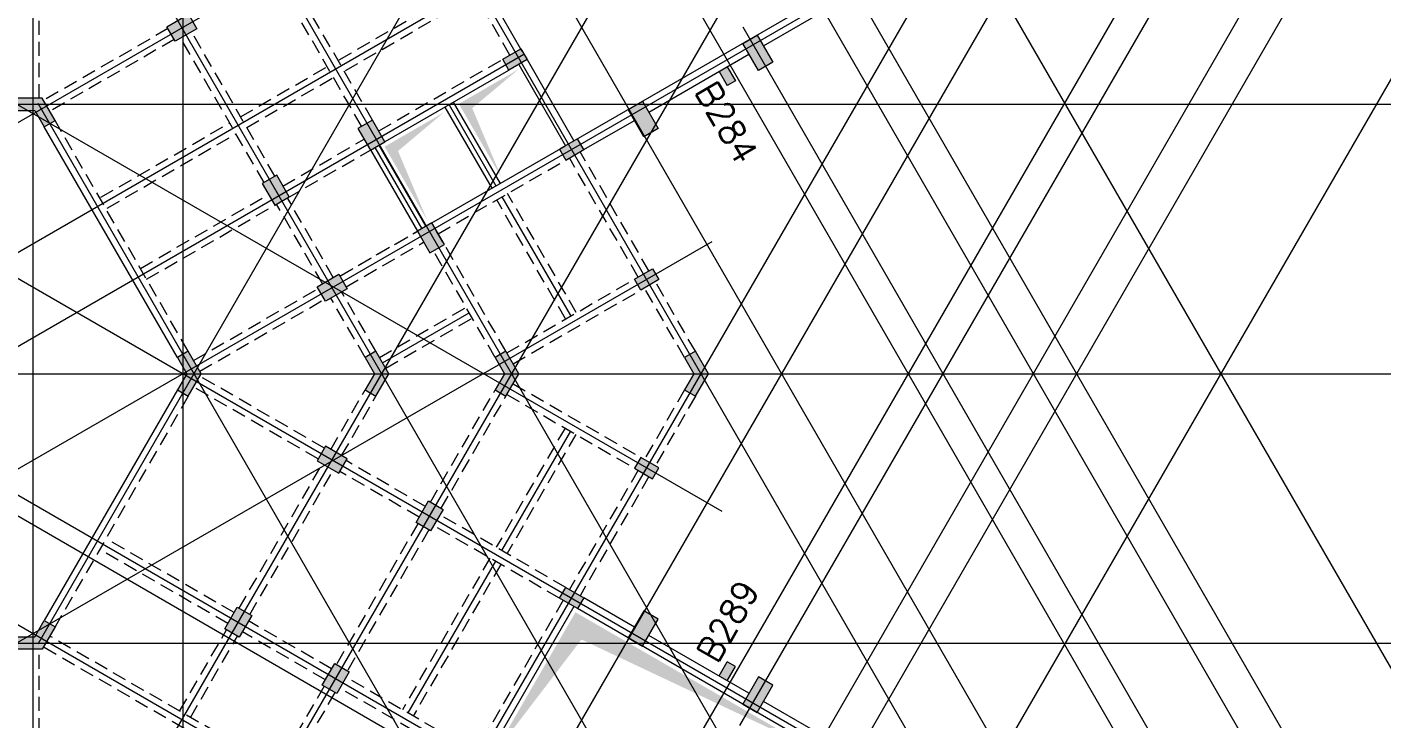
# Model space of a CAD drawing. Extents: x 875770 to 917820, y -160285 to -130585.
# Drawn here: x 912928 to 916177, y -141114 to -139455 of the extents above; entities that cross this region are included whole.
import ezdxf
from ezdxf.lldxf.tags import DXFTag

# ---------------------------------------------------------------- set-up
doc = ezdxf.new("R2010")
doc.units = 0
doc.header["$LTSCALE"] = 450
doc.header["$MEASUREMENT"] = 0
doc.linetypes.add('CENTER2', pattern=[1.125, 0.75, -0.125, 0.125, -0.125])
doc.linetypes.add('HIDDEN', pattern=[0.375, 0.25, -0.125])
for name, color, linetype, lineweight in [('CIVIL_SHADE', 25, 'Continuous', 0), ('CV-CB-BEAM', 7, 'Continuous', 0), ('CV-CB-BEAM_NO1', 4, 'Continuous', 0), ('CV-CB-COLUMN', 3, 'Continuous', 0), ('CV-CB-SHADE', 25, 'Continuous', 0), ('GRID', 8, 'CENTER2', 0)]:
    doc.layers.add(name, color=color, linetype=linetype, lineweight=lineweight)
doc.layers.add('CV-SHADE', color=25, linetype='Continuous')
doc.styles.add('ROMANS', font='romans.shx', dxfattribs={"height": 150})
tags = doc.linetypes.add('ACAD_ISO10W100', pattern=[18.5, 12, -3, 0.5, -3]).pattern_tags.tags
tags[10:11] = [DXFTag(74, 4), DXFTag(75, 0), DXFTag(340, '0'), DXFTag(46, 1.0), DXFTag(50, 0.0), DXFTag(44, 0.0), DXFTag(45, 0.0)]
tags[8:9] = [DXFTag(74, 4), DXFTag(75, 0), DXFTag(340, '0'), DXFTag(46, 1.0), DXFTag(50, 0.0), DXFTag(44, 0.0), DXFTag(45, 0.0)]
tags[6:7] = [DXFTag(74, 4), DXFTag(75, 0), DXFTag(340, '0'), DXFTag(46, 1.0), DXFTag(50, 0.0), DXFTag(44, 0.0), DXFTag(45, 0.0)]
tags[4:5] = [DXFTag(74, 4), DXFTag(75, 0), DXFTag(340, '0'), DXFTag(46, 1.0), DXFTag(50, 0.0), DXFTag(44, 0.0), DXFTag(45, 0.0)]

msp = doc.modelspace()

# ---------------------------------------------------------------- hatches: boundary and pattern name
at = {"layer": 'CIVIL_SHADE', "linetype": 'Continuous', "lineweight": 0, "ltscale": 0.018}
for points in [[(914607.09, -139595.38), (914587.59, -139561.6), (914607.51, -139550.1), (914627.01, -139583.88)], [(914607.51, -141022.64), (914587.59, -141011.14), (914607.09, -140977.37), (914627.01, -140988.87)]]:
    msp.add_hatch(color=6, dxfattribs=at).paths.add_polyline_path(points)
at = {"layer": 'CV-CB-SHADE', "ltscale": 100}
for points in [[(913283.49, -139488.92), (913263.49, -139454.27), (913315.45, -139424.27), (913335.45, -139458.92)], [(914681.94, -139559.09), (914644.44, -139494.14), (914679.08, -139474.14), (914716.58, -139539.09)], [(914083.77, -139558.04), (914068.77, -139532.06), (914112.07, -139507.06), (914127.07, -139533.04)], [(914406.97, -139717.84), (914369.47, -139652.89), (914404.12, -139632.89), (914441.62, -139697.84)], [(913751.65, -139749.79), (913721.65, -139697.83), (913756.29, -139677.83), (913786.29, -139729.79)], [(914219.93, -139773.87), (914204.93, -139747.89), (914248.23, -139722.89), (914263.23, -139748.87)], [(913522.15, -139882.29), (913492.15, -139830.33), (913526.79, -139810.33), (913556.79, -139862.29)], [(913894.15, -139996.6), (913864.15, -139944.64), (913898.79, -139924.64), (913928.79, -139976.6)], [(913894.15, -139996.6), (913864.15, -139944.64), (913898.79, -139924.64), (913928.79, -139976.6)], [(913643.49, -140112.45), (913623.49, -140077.81), (913675.45, -140047.81), (913695.45, -140082.45)], [(913643.49, -140112.45), (913623.49, -140077.81), (913675.45, -140047.81), (913695.45, -140082.45)], [(914399.93, -140085.64), (914384.93, -140059.66), (914428.23, -140034.66), (914443.23, -140060.64)], [(913675.45, -140524.93), (913623.49, -140494.93), (913643.49, -140460.29), (913695.45, -140490.29)], [(913675.45, -140524.93), (913623.49, -140494.93), (913643.49, -140460.29), (913695.45, -140490.29)], [(914428.23, -140538.08), (914384.93, -140513.08), (914399.93, -140487.1), (914443.23, -140512.1)], [(913895.62, -140663.59), (913860.98, -140643.59), (913890.98, -140591.63), (913925.62, -140611.63)], [(914248.23, -140849.85), (914204.93, -140824.85), (914219.93, -140798.87), (914263.23, -140823.87)], [(913436.79, -140918.31), (913402.15, -140898.31), (913432.15, -140846.34), (913466.79, -140866.34)], [(914404.12, -140939.85), (914369.47, -140919.85), (914406.97, -140854.9), (914441.62, -140874.9)], [(913670.62, -141053.31), (913635.98, -141033.31), (913665.98, -140981.34), (913700.62, -141001.34)], [(914679.08, -141098.6), (914644.44, -141078.6), (914681.94, -141013.65), (914716.58, -141033.65)]]:
    msp.add_hatch(color=25, dxfattribs=at).paths.add_polyline_path(points)
at = {"layer": 'CV-CB-SHADE', "linetype": 'Continuous', "ltscale": 100}
for points in [[(912969.07, -139694.33), (912946.57, -139655.35), (912901.57, -139655.35), (912901.57, -139625.35), (912963.89, -139625.35), (912995.05, -139679.33)], [(913314.37, -140340.34), (913288.39, -140325.34), (913310.89, -140286.37), (913288.39, -140247.4), (913314.37, -140232.4), (913345.53, -140286.37)], [(913314.37, -140340.34), (913288.39, -140325.34), (913310.89, -140286.37), (913288.39, -140247.4), (913314.37, -140232.4), (913345.53, -140286.37)], [(913764.71, -140340.34), (913738.72, -140325.34), (913761.22, -140286.37), (913738.72, -140247.4), (913764.71, -140232.4), (913795.87, -140286.37)], [(913764.71, -140340.34), (913738.72, -140325.34), (913761.22, -140286.37), (913738.72, -140247.4), (913764.71, -140232.4), (913795.87, -140286.37)], [(914076.47, -140340.34), (914050.49, -140325.34), (914072.99, -140286.37), (914050.49, -140247.4), (914076.47, -140232.4), (914107.64, -140286.37)], [(914076.47, -140340.34), (914050.49, -140325.34), (914072.99, -140286.37), (914050.49, -140247.4), (914076.47, -140232.4), (914107.64, -140286.37)], [(914530.85, -140340.34), (914504.87, -140325.34), (914527.37, -140286.37), (914504.87, -140247.4), (914530.85, -140232.4), (914562.01, -140286.37)], [(914530.85, -140340.34), (914504.87, -140325.34), (914527.37, -140286.37), (914504.87, -140247.4), (914530.85, -140232.4), (914562.01, -140286.37)], [(912901.57, -140947.39), (912901.57, -140917.39), (912946.57, -140917.39), (912969.07, -140878.42), (912995.05, -140893.42), (912963.89, -140947.39)], [(912901.57, -140947.39), (912901.57, -140917.39), (912946.57, -140917.39), (912969.07, -140878.42), (912995.05, -140893.42), (912963.89, -140947.39)]]:
    msp.add_hatch(color=25, dxfattribs=at).paths.add_polyline_path(points)
at = {"layer": 'CV-SHADE', "linetype": 'Continuous', "ltscale": 0.125}
for points in [[(914066.13, -139816.48), (913963.63, -139638.95), (914106.52, -139556.45), (913995.65, -139649.45)], [(913888.16, -139919.23), (913785.66, -139741.7), (913928.55, -139659.2), (913817.68, -139752.2)], [(914043.22, -141204.94), (914243.23, -140858.51), (914798.79, -141179.26), (914257.64, -140923.83)]]:
    msp.add_hatch(color=256, dxfattribs=at).paths.add_polyline_path(points)

# ---------------------------------------------------------------- linework, layer by layer
at = {"layer": 'CV-CB-BEAM', "linetype": 'HIDDEN', "ltscale": 0.3}
for p, q in [((912957.25, -139625.35), (912957.25, -139025.35)), ((913756.29, -139677.83), (913556.29, -139331.42)), ((913730.31, -139692.83), (913530.31, -139346.42)), ((913676.82, -139533.18), (913979.93, -139358.18)), ((913691.82, -139559.16), (913994.93, -139384.16)), ((914086.09, -139522.06), (914011.09, -139392.15)), ((913265.99, -139458.6), (912967.21, -139631.1)), ((913280.99, -139484.58), (912982.21, -139657.08)), ((913496.48, -139827.83), (913296.48, -139481.42)), ((913522.46, -139812.83), (913322.46, -139466.42)), ((913439.96, -139669.93), (913647.81, -139549.93)), ((913771.72, -139703.56), (914068.77, -139532.06)), ((913454.96, -139695.91), (913662.81, -139575.91)), ((914627.01, -139583.88), (914607.09, -139595.38)), ((913314.37, -140232.4), (912995.05, -139679.33)), ((913105.24, -139863.18), (913413.98, -139684.93)), ((913120.24, -139889.16), (913428.98, -139710.91)), ((913541.36, -139836.56), (913736.65, -139723.81)), ((913552.03, -139865.04), (913751.65, -139749.79)), ((914419.57, -140039.66), (914254.57, -139753.87)), ((913913.79, -139950.62), (914219.93, -139773.87)), ((914393.59, -140054.66), (914228.59, -139768.87)), ((914245.14, -140139.53), (914080.5, -139854.37)), ((913199.86, -140033.72), (913506.72, -139856.56)), ((913214.79, -140059.74), (913526.05, -139880.04)), ((913636.48, -140070.31), (913526.48, -139879.79)), ((913662.46, -140055.31), (913552.46, -139864.79)), ((914219.15, -140154.53), (914054.52, -139869.37)), ((913677.95, -140052.14), (913867.18, -139942.89)), ((913680.73, -140050.54), (913864.58, -139944.39)), ((914076.47, -140232.4), (913910.29, -139944.56)), ((913692.95, -140078.12), (913879.15, -139970.62)), ((914050.49, -140247.4), (913902.81, -139991.6)), ((914078.79, -140236.41), (914384.93, -140059.66)), ((914504.87, -140247.4), (914408.59, -140080.64)), ((914530.85, -140232.4), (914434.57, -140065.64)), ((913327.21, -140254.64), (913625.99, -140082.14)), ((913342.21, -140280.62), (913640.99, -140108.12)), ((913738.72, -140247.4), (913656.48, -140104.95)), ((913764.71, -140232.4), (913682.46, -140089.95)), ((914093.79, -140262.39), (914399.93, -140085.64)), ((913773.22, -140247.14), (913981.06, -140127.14)), ((913788.22, -140273.12), (913996.06, -140153.12)), ((913640.99, -140464.62), (913342.21, -140292.12)), ((913314.37, -140340.34), (912995.05, -140893.42)), ((913625.99, -140490.6), (913327.21, -140318.1)), ((913656.48, -140467.79), (913738.72, -140325.34)), ((913682.46, -140482.79), (913764.71, -140340.34)), ((913895.31, -140594.13), (914050.49, -140325.34)), ((913921.29, -140609.13), (914076.47, -140340.34)), ((914078.79, -140336.33), (914384.93, -140513.08)), ((914093.79, -140310.35), (914399.93, -140487.1)), ((914504.87, -140325.34), (914408.59, -140492.1)), ((914530.85, -140340.34), (914434.57, -140507.1)), ((914218.22, -140416.83), (914053.22, -140702.62)), ((914244.12, -140431.98), (914079.2, -140717.62)), ((913436.48, -140848.84), (913636.48, -140502.43)), ((913883.48, -140604.62), (913692.95, -140494.62)), ((913462.46, -140863.84), (913662.46, -140517.43)), ((913868.48, -140630.6), (913677.95, -140520.6)), ((914393.59, -140518.08), (914228.59, -140803.87)), ((914419.57, -140533.08), (914254.57, -140818.87)), ((914219.93, -140798.87), (913918.12, -140624.62)), ((913865.31, -140646.09), (913670.31, -140983.84)), ((913891.29, -140661.09), (913696.29, -140998.84)), ((914204.93, -140824.85), (913903.12, -140650.6)), ((913424.65, -140859.33), (913120.24, -140683.58)), ((913409.65, -140885.32), (913105.24, -140709.57)), ((914038.22, -140728.6), (913828.22, -141092.33)), ((914064.2, -140743.6), (913854.2, -141107.33)), ((914213.59, -140829.85), (914011.09, -141180.59)), ((913658.48, -140994.33), (913459.29, -140879.33)), ((913514.82, -141223.16), (912983.73, -140916.54)), ((913293.98, -141095.66), (913406.48, -140900.81)), ((913319.96, -141110.66), (913432.46, -140915.81)), ((913643.48, -141020.32), (913444.29, -140905.32)), ((912957.25, -141550.89), (912957.25, -140947.39)), ((912968.73, -140942.52), (913499.82, -141249.14)), ((914627.01, -140988.87), (914607.09, -140977.37)), ((913999.26, -141191.08), (913693.12, -141014.33)), ((913640.31, -141035.81), (913530.31, -141226.33)), ((913666.29, -141050.81), (913556.29, -141241.33)), ((913984.26, -141217.07), (913678.12, -141040.32))]:
    msp.add_line(p, q, dxfattribs=at)
at = {"layer": 'CV-CB-BEAM', "linetype": 'Continuous', "ltscale": 0.3}
for p, q in [((914115.57, -139513.12), (914029.57, -139364.16)), ((914239.57, -139727.89), (914815.48, -139395.39)), ((914694.08, -139500.12), (914830.48, -139421.37)), ((914419.12, -139658.87), (914659.44, -139520.12)), ((913786.72, -139729.54), (914083.77, -139558.04)), ((914107.15, -139544.54), (914219.65, -139739.39)), ((914127.07, -139533.04), (914239.57, -139727.89)), ((914587.59, -139561.6), (914607.09, -139595.38)), ((914607.51, -139550.1), (914627.01, -139583.88)), ((913930.05, -139646.79), (914042.55, -139841.64)), ((913949.97, -139635.29), (914062.47, -139830.14)), ((914263.23, -139748.87), (914384.47, -139678.87)), ((913752.08, -139749.54), (913864.58, -139944.39)), ((913772, -139738.04), (913884.5, -139932.89)), ((913898.79, -139924.64), (914219.65, -139739.39)), ((914384.47, -140893.87), (914263.23, -140823.87)), ((914239.57, -140844.85), (914037.07, -141195.59)), ((914798.16, -141167.35), (914248.23, -140849.85)), ((914659.44, -141052.62), (914419.12, -140913.87)), ((914587.59, -141011.14), (914607.09, -140977.37)), ((914607.51, -141022.64), (914627.01, -140988.87)), ((914813.16, -141141.37), (914694.08, -141072.62))]:
    msp.add_line(p, q, dxfattribs=at)
at = {"layer": 'CV-CB-BEAM', "linetype": 'ByBlock'}
for p, q in [((913288.39, -140247.4), (912969.07, -139694.33)), ((913288.39, -140325.34), (912969.07, -140878.42))]:
    msp.add_line(p, q, dxfattribs=at)
at = {"layer": 'CV-CB-COLUMN', "color": 3, "ltscale": 0.125, "flags": 128}
for points in [[(913283.49, -139488.92), (913263.49, -139454.27), (913315.45, -139424.27), (913335.45, -139458.92), (913283.49, -139488.92)], [(914716.58, -139539.09), (914681.94, -139559.09), (914644.44, -139494.14), (914679.08, -139474.14), (914716.58, -139539.09)], [(914083.77, -139558.04), (914068.77, -139532.06), (914112.07, -139507.06), (914127.07, -139533.04), (914083.77, -139558.04)], [(914441.62, -139697.84), (914406.97, -139717.84), (914369.47, -139652.89), (914404.12, -139632.89), (914441.62, -139697.84)], [(913751.65, -139749.79), (913786.29, -139729.79), (913756.29, -139677.83), (913721.65, -139697.83), (913751.65, -139749.79)], [(914204.93, -139747.89), (914219.93, -139773.87), (914263.23, -139748.87), (914248.23, -139722.89), (914204.93, -139747.89)], [(913522.15, -139882.29), (913556.79, -139862.29), (913526.79, -139810.33), (913492.15, -139830.33), (913522.15, -139882.29)], [(913894.15, -139996.6), (913928.79, -139976.6), (913898.79, -139924.64), (913864.15, -139944.64), (913894.15, -139996.6)], [(913643.49, -140112.45), (913623.49, -140077.81), (913675.45, -140047.81), (913695.45, -140082.45), (913643.49, -140112.45)], [(914399.93, -140085.64), (914384.93, -140059.66), (914428.23, -140034.66), (914443.23, -140060.64), (914399.93, -140085.64)], [(913643.49, -140460.29), (913623.49, -140494.93), (913675.45, -140524.93), (913695.45, -140490.29), (913643.49, -140460.29)], [(914399.93, -140487.1), (914384.93, -140513.08), (914428.23, -140538.08), (914443.23, -140512.1), (914399.93, -140487.1)], [(913890.98, -140591.63), (913925.62, -140611.63), (913895.62, -140663.59), (913860.98, -140643.59), (913890.98, -140591.63)], [(914204.93, -140824.85), (914219.93, -140798.87), (914263.23, -140823.87), (914248.23, -140849.85), (914204.93, -140824.85)], [(913432.15, -140846.34), (913466.79, -140866.34), (913436.79, -140918.31), (913402.15, -140898.31), (913432.15, -140846.34)], [(914441.62, -140874.9), (914406.97, -140854.9), (914369.47, -140919.85), (914404.12, -140939.85), (914441.62, -140874.9)], [(913665.98, -140981.34), (913700.62, -141001.34), (913670.62, -141053.31), (913635.98, -141033.31), (913665.98, -140981.34)], [(914716.58, -141033.65), (914681.94, -141013.65), (914644.44, -141078.6), (914679.08, -141098.6), (914716.58, -141033.65)]]:
    msp.add_lwpolyline(points, close=True, dxfattribs=at)
for points in [[(912963.89, -139625.35), (912901.57, -139625.35), (912901.57, -139655.35), (912946.57, -139655.35), (912969.07, -139694.33), (912995.05, -139679.33), (912963.89, -139625.35)], [(913345.53, -140286.37), (913314.37, -140232.4), (913288.39, -140247.4), (913310.89, -140286.37), (913288.39, -140325.34), (913314.37, -140340.34), (913345.53, -140286.37)], [(913795.87, -140286.37), (913764.71, -140232.4), (913738.72, -140247.4), (913761.22, -140286.37), (913738.72, -140325.34), (913764.71, -140340.34), (913795.87, -140286.37)], [(914107.64, -140286.37), (914076.47, -140232.4), (914050.49, -140247.4), (914072.99, -140286.37), (914050.49, -140325.34), (914076.47, -140340.34), (914107.64, -140286.37)], [(914562.01, -140286.37), (914530.85, -140232.4), (914504.87, -140247.4), (914527.37, -140286.37), (914504.87, -140325.34), (914530.85, -140340.34), (914562.01, -140286.37)], [(912963.89, -140947.39), (912901.57, -140947.39), (912901.57, -140917.39), (912946.57, -140917.39), (912969.07, -140878.42), (912995.05, -140893.42), (912963.89, -140947.39)]]:
    msp.add_lwpolyline(points, dxfattribs=at)
at = {"layer": 'GRID', "color": 8, "linetype": 'ACAD_ISO10W100', "ltscale": 0.0225}
for p, q in [((912942.25, -142943.27), (912942.25, -136490.61)), ((913302.25, -142943.27), (913302.25, -136490.61)), ((912954.22, -140934.14), (914664.87, -137971.22)), ((916199.58, -141592.73), (914138.83, -138023.4)), ((914594.88, -140616.98), (910275.31, -138123.08)), ((915896.9, -141767.48), (913795.41, -138127.58)), ((912951.33, -141719.15), (915002.62, -138166.22)), ((913335.27, -141594.14), (915236.45, -138301.22)), ((915669.14, -141898.98), (913638.03, -138380.99)), ((910095.31, -138434.84), (914973.08, -141251.03)), ((916459.39, -141442.73), (914734.17, -138454.56)), ((914929.41, -138515.55), (909735.31, -141514.36)), ((913699.83, -141749.71), (915577.23, -138497.97)), ((913654.4, -142163.39), (915718.54, -138588.21)), ((914637.65, -141130.36), (916095.33, -138605.58)), ((913846.29, -142357.03), (915950.05, -138713.22)), ((915064.41, -138749.38), (909751.07, -141817.03)), ((914464.14, -138766.85), (916044.12, -141503.46)), ((915524.08, -141982.73), (913686.58, -138800.08)), ((909870.31, -138824.56), (914748.08, -141640.74)), ((909891.34, -138887.5), (914722.4, -141676.72)), ((914126.39, -142570.89), (916252.73, -138887.97)), ((914471.64, -141792.9), (916109.48, -138956.07)), ((914949.47, -142314.48), (913034.19, -138997.1)), ((915183.3, -142179.48), (913335.27, -138978.6)), ((914530.8, -142470.42), (916512.53, -139037.97)), ((914936.17, -142061.1), (909735.31, -139058.38)), ((915289.41, -139139.09), (910095.31, -142137.9)), ((916033.89, -141860.74), (914645.13, -139455.34)), ((909967.49, -141917.25), (914119.57, -139520.05)), ((916858.7, -139640.35), (912064.19, -139640.35)), ((914611.72, -142509.48), (912954.22, -139638.6)), ((913940.01, -139641.04), (914052.51, -139835.89)), ((913762.04, -139743.79), (913874.54, -139938.64)), ((914232.15, -140147.03), (914067.51, -139861.87)), ((914570.32, -139969.95), (910275.31, -142449.67)), ((913780.72, -140260.13), (913988.56, -140140.13)), ((909915.42, -140286.37), (916858.7, -140286.37)), ((914231.21, -140424.33), (914066.21, -140710.12)), ((914051.21, -140736.1), (913841.21, -141099.83)), ((912070.24, -140932.39), (916858.7, -140932.39))]:
    msp.add_line(p, q, dxfattribs=at)

# ---------------------------------------------------------------- texts
at = {"layer": 'CV-CB-BEAM_NO1', "style": 'ROMANS'}
for s, rotation, p in [('B284', 300, (914527.87, -139608.33)), ('B289', 60, (914582.57, -140984.98))]:
    msp.add_text(s, height=60, rotation=rotation, dxfattribs=at).set_placement(p)

doc.saveas('drawing.dxf')
